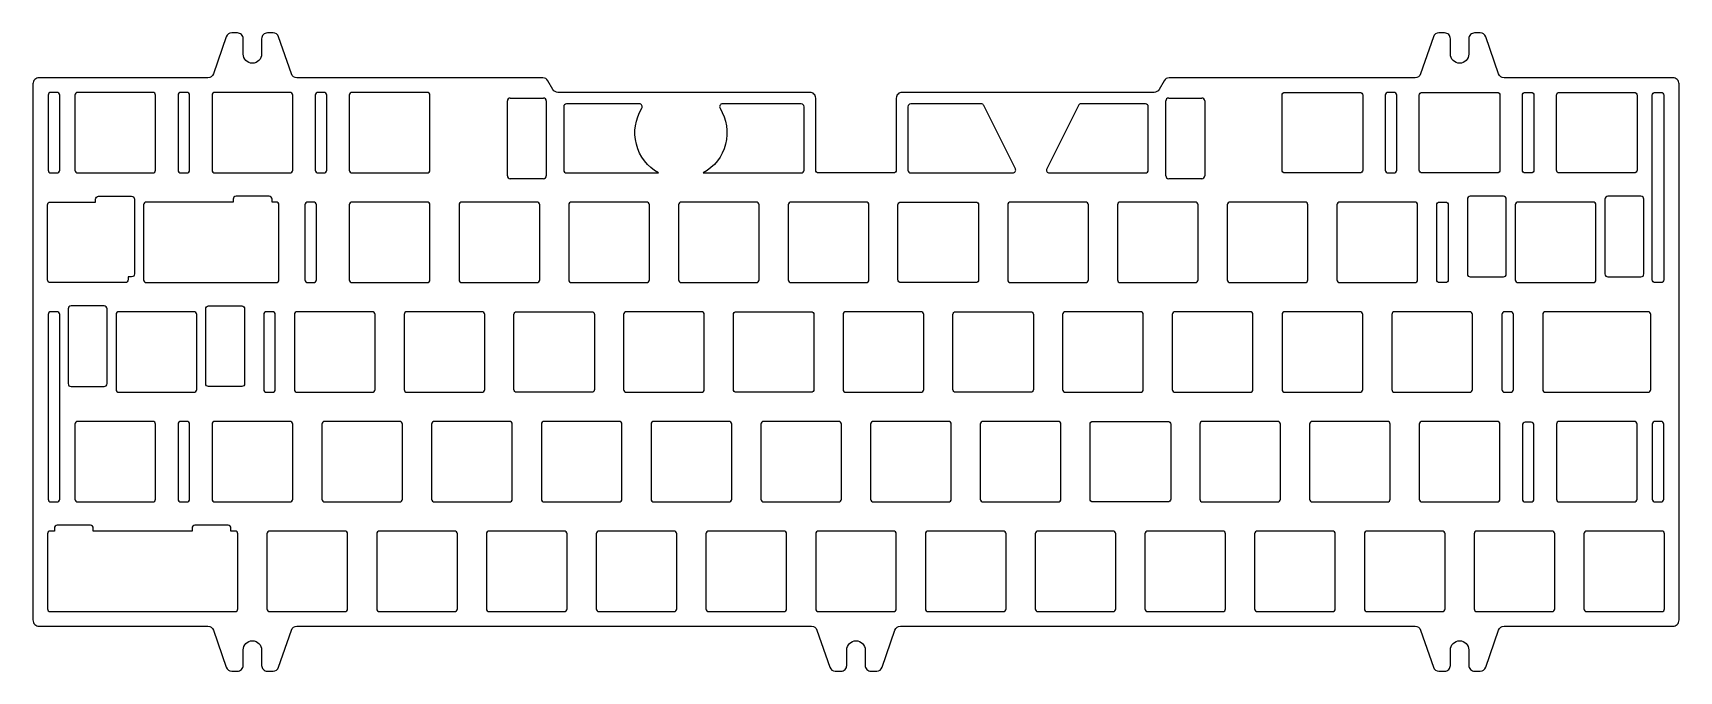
# Model space of a CAD drawing. Header units: millimetres. Extents: x -291 to -5, y -108 to 3.
import ezdxf

# ---------------------------------------------------------------- set-up
doc = ezdxf.new("R2010")
doc.units = ezdxf.units.MM
doc.layers.get('0').update_dxf_attribs({"linetype": 'CONTINUOUS'})

msp = doc.modelspace()

# ---------------------------------------------------------------- linework, layer by layer
for p, q in [((-208.49, -22.16), (-208.49, -9.16)), ((-208.49, -22.16), (-208.49, -9.16)), ((-207.99, -8.66), (-202.24, -8.66)), ((-207.99, -8.66), (-202.24, -8.66)), ((-201.74, -9.16), (-201.74, -22.16)), ((-201.74, -9.16), (-201.74, -22.16)), ((-94.19, -22.16), (-94.19, -9.16)), ((-94.19, -22.16), (-94.19, -9.16)), ((-93.69, -8.66), (-87.94, -8.66)), ((-93.69, -8.66), (-87.94, -8.66)), ((-87.44, -9.16), (-87.44, -22.16)), ((-87.44, -9.16), (-87.44, -22.16)), ((-202.24, -22.66), (-207.99, -22.66)), ((-202.24, -22.66), (-207.99, -22.66)), ((-87.94, -22.66), (-93.69, -22.66)), ((-87.94, -22.66), (-93.69, -22.66))]:
    msp.add_line(p, q)
for points in [[(-49.96, -4.46, -0.319659), (-50.91, -5.14), (-93.62, -5.14, 0.267949), (-94.48, -5.64), (-95.36, -7.16, -0.267949), (-96.23, -7.66), (-139.97, -7.66, 0.414214), (-140.97, -8.66), (-140.97, -21.16, -0.414214), (-141.47, -21.66), (-154.47, -21.66, -0.414214), (-154.97, -21.16), (-154.97, -8.66, 0.414214), (-155.97, -7.66), (-199.71, -7.66, -0.267949), (-200.58, -7.16), (-201.46, -5.64, 0.267949), (-202.32, -5.14), (-245.03, -5.14, -0.319659), (-245.98, -4.46), (-248.21, 1.99, 0.319659), (-249.16, 2.66), (-250.14, 2.66, 0.414214), (-251.14, 1.66), (-251.14, -1, -1), (-254.34, -1), (-254.34, 1.66, 0.414214), (-255.34, 2.66), (-256.33, 2.66, 0.319659), (-257.28, 1.99), (-259.51, -4.46, -0.319659), (-260.46, -5.14), (-289.77, -5.14, 0.414214), (-290.84, -6.21), (-290.84, -99.31, 0.414214), (-289.77, -100.39), (-260.46, -100.39, -0.319659), (-259.51, -101.06), (-257.28, -107.51, 0.319659), (-256.33, -108.19), (-255.34, -108.19, 0.414214), (-254.34, -107.19), (-254.34, -104.52, -1), (-251.14, -104.52), (-251.14, -107.19, 0.414214), (-250.14, -108.19), (-249.16, -108.19, 0.319659), (-248.21, -107.51), (-245.98, -101.06, -0.319659), (-245.03, -100.39), (-155.68, -100.39, -0.319659), (-154.74, -101.06), (-152.5, -107.51, 0.319659), (-151.56, -108.19), (-150.57, -108.19, 0.414214), (-149.57, -107.19), (-149.57, -104.52, -1), (-146.37, -104.52), (-146.37, -107.19, 0.414214), (-145.37, -108.19), (-144.38, -108.19, 0.319659), (-143.44, -107.51), (-141.2, -101.06, -0.319659), (-140.26, -100.39), (-50.91, -100.39, -0.319659), (-49.96, -101.06), (-47.73, -107.51, 0.319659), (-46.78, -108.19), (-45.79, -108.19, 0.414214), (-44.79, -107.19), (-44.79, -104.52, -1), (-41.59, -104.52), (-41.59, -107.19, 0.414214), (-40.59, -108.19), (-39.61, -108.19, 0.319659), (-38.66, -107.51), (-36.43, -101.06, -0.319659), (-35.48, -100.39), (-6.17, -100.39, 0.414214), (-5.09, -99.31), (-5.09, -6.21, 0.414214), (-6.17, -5.14), (-35.48, -5.14, -0.319659), (-36.43, -4.46), (-38.66, 1.99, 0.319659), (-39.61, 2.66), (-40.59, 2.66, 0.414214), (-41.59, 1.66), (-41.59, -1, -1), (-44.79, -1), (-44.79, 1.66, 0.414214), (-45.79, 2.66), (-46.78, 2.66, 0.319659), (-47.73, 1.99)], [(-49.96, -4.46, -0.319659), (-50.91, -5.14), (-93.62, -5.14, 0.267949), (-94.48, -5.64), (-95.36, -7.16, -0.267949), (-96.23, -7.66), (-139.97, -7.66, 0.414214), (-140.97, -8.66), (-140.97, -21.16, -0.414214), (-141.47, -21.66), (-154.47, -21.66, -0.414214), (-154.97, -21.16), (-154.97, -8.66, 0.414214), (-155.97, -7.66), (-199.71, -7.66, -0.267949), (-200.58, -7.16), (-201.46, -5.64, 0.267949), (-202.32, -5.14), (-245.03, -5.14, -0.319659), (-245.98, -4.46), (-248.21, 1.99, 0.319659), (-249.16, 2.66), (-250.14, 2.66, 0.414214), (-251.14, 1.66), (-251.14, -1, -1), (-254.34, -1), (-254.34, 1.66, 0.414214), (-255.34, 2.66), (-256.33, 2.66, 0.319659), (-257.28, 1.99), (-259.51, -4.46, -0.319659), (-260.46, -5.14), (-289.77, -5.14, 0.414214), (-290.84, -6.21), (-290.84, -99.31, 0.414214), (-289.77, -100.39), (-260.46, -100.39, -0.319659), (-259.51, -101.06), (-257.28, -107.51, 0.319659), (-256.33, -108.19), (-255.34, -108.19, 0.414214), (-254.34, -107.19), (-254.34, -104.52, -1), (-251.14, -104.52), (-251.14, -107.19, 0.414214), (-250.14, -108.19), (-249.16, -108.19, 0.319659), (-248.21, -107.51), (-245.98, -101.06, -0.319659), (-245.03, -100.39), (-155.68, -100.39, -0.319659), (-154.74, -101.06), (-152.5, -107.51, 0.319659), (-151.56, -108.19), (-150.57, -108.19, 0.414214), (-149.57, -107.19), (-149.57, -104.52, -1), (-146.37, -104.52), (-146.37, -107.19, 0.414214), (-145.37, -108.19), (-144.38, -108.19, 0.319659), (-143.44, -107.51), (-141.2, -101.06, -0.319659), (-140.26, -100.39), (-50.91, -100.39, -0.319659), (-49.96, -101.06), (-47.73, -107.51, 0.319659), (-46.78, -108.19), (-45.79, -108.19, 0.414214), (-44.79, -107.19), (-44.79, -104.52, -1), (-41.59, -104.52), (-41.59, -107.19, 0.414214), (-40.59, -108.19), (-39.61, -108.19, 0.319659), (-38.66, -107.51), (-36.43, -101.06, -0.319659), (-35.48, -100.39), (-6.17, -100.39, 0.414214), (-5.09, -99.31), (-5.09, -6.21, 0.414214), (-6.17, -5.14), (-35.48, -5.14, -0.319659), (-36.43, -4.46), (-38.66, 1.99, 0.319659), (-39.61, 2.66), (-40.59, 2.66, 0.414214), (-41.59, 1.66), (-41.59, -1, -1), (-44.79, -1), (-44.79, 1.66, 0.414214), (-45.79, 2.66), (-46.78, 2.66, 0.319659), (-47.73, 1.99)], [(-288.2, -8.16), (-288.2, -21.16, 0.414214), (-287.7, -21.66), (-286.7, -21.66, 0.414214), (-286.2, -21.16), (-286.2, -8.16, 0.414214), (-286.7, -7.66), (-287.7, -7.66, 0.414214)], [(-288.2, -8.16), (-288.2, -21.16, 0.414214), (-287.7, -21.66), (-286.7, -21.66, 0.414214), (-286.2, -21.16), (-286.2, -8.16, 0.414214), (-286.7, -7.66), (-287.7, -7.66, 0.414214)], [(-283.56, -8.16), (-283.56, -21.16, 0.414214), (-283.06, -21.66), (-270.06, -21.66, 0.414214), (-269.56, -21.16), (-269.56, -8.16, 0.414214), (-270.06, -7.66), (-283.06, -7.66, 0.414214)], [(-283.56, -8.16), (-283.56, -21.16, 0.414214), (-283.06, -21.66), (-270.06, -21.66, 0.414214), (-269.56, -21.16), (-269.56, -8.16, 0.414214), (-270.06, -7.66), (-283.06, -7.66, 0.414214)], [(-265.65, -8.16), (-265.65, -21.16, 0.414214), (-265.15, -21.66), (-264.15, -21.66, 0.414214), (-263.65, -21.16), (-263.65, -8.16, 0.414214), (-264.15, -7.66), (-265.15, -7.66, 0.414214)], [(-265.65, -8.16), (-265.65, -21.16, 0.414214), (-265.15, -21.66), (-264.15, -21.66, 0.414214), (-263.65, -21.16), (-263.65, -8.16, 0.414214), (-264.15, -7.66), (-265.15, -7.66, 0.414214)], [(-259.74, -8.16), (-259.74, -21.16, 0.414214), (-259.24, -21.66), (-246.24, -21.66, 0.414214), (-245.74, -21.16), (-245.74, -8.16, 0.414214), (-246.24, -7.66), (-259.24, -7.66, 0.414214)], [(-259.74, -8.16), (-259.74, -21.16, 0.414214), (-259.24, -21.66), (-246.24, -21.66, 0.414214), (-245.74, -21.16), (-245.74, -8.16, 0.414214), (-246.24, -7.66), (-259.24, -7.66, 0.414214)], [(-241.84, -8.16), (-241.84, -21.16, 0.414214), (-241.34, -21.66), (-240.34, -21.66, 0.414214), (-239.84, -21.16), (-239.84, -8.16, 0.414214), (-240.34, -7.66), (-241.34, -7.66, 0.414214)], [(-241.84, -8.16), (-241.84, -21.16, 0.414214), (-241.34, -21.66), (-240.34, -21.66, 0.414214), (-239.84, -21.16), (-239.84, -8.16, 0.414214), (-240.34, -7.66), (-241.34, -7.66, 0.414214)], [(-235.93, -8.16), (-235.93, -21.16, 0.414214), (-235.43, -21.66), (-222.43, -21.66, 0.414214), (-221.93, -21.16), (-221.93, -8.16, 0.414214), (-222.43, -7.66), (-235.43, -7.66, 0.414214)], [(-235.93, -8.16), (-235.93, -21.16, 0.414214), (-235.43, -21.66), (-222.43, -21.66, 0.414214), (-221.93, -21.16), (-221.93, -8.16, 0.414214), (-222.43, -7.66), (-235.43, -7.66, 0.414214)], [(-74.01, -8.16, -0.414214), (-73.51, -7.66), (-60.51, -7.66, -0.414214), (-60.01, -8.16), (-60.01, -21.16, -0.414214), (-60.51, -21.66), (-73.51, -21.66, -0.414214), (-74.01, -21.16)], [(-74.01, -8.16, -0.414214), (-73.51, -7.66), (-60.51, -7.66, -0.414214), (-60.01, -8.16), (-60.01, -21.16, -0.414214), (-60.51, -21.66), (-73.51, -21.66, -0.414214), (-74.01, -21.16)], [(-54.1, -21.16), (-54.1, -8.16, 0.414214), (-54.6, -7.66), (-55.6, -7.66, 0.414214), (-56.1, -8.16), (-56.1, -21.16, 0.414214), (-55.6, -21.66), (-54.6, -21.66, 0.414214)], [(-54.1, -21.16), (-54.1, -8.16, 0.414214), (-54.6, -7.66), (-55.6, -7.66, 0.414214), (-56.1, -8.16), (-56.1, -21.16, 0.414214), (-55.6, -21.66), (-54.6, -21.66, 0.414214)], [(-50.19, -8.16, -0.414214), (-49.69, -7.66), (-36.69, -7.66, -0.414214), (-36.19, -8.16), (-36.19, -21.16, -0.414214), (-36.69, -21.66), (-49.69, -21.66, -0.414214), (-50.19, -21.16)], [(-50.19, -8.16, -0.414214), (-49.69, -7.66), (-36.69, -7.66, -0.414214), (-36.19, -8.16), (-36.19, -21.16, -0.414214), (-36.69, -21.66), (-49.69, -21.66, -0.414214), (-50.19, -21.16)], [(-32.29, -8.16, -0.414214), (-31.79, -7.66), (-30.79, -7.66, -0.414214), (-30.29, -8.16), (-30.29, -21.16, -0.414214), (-30.79, -21.66), (-31.79, -21.66, -0.414214), (-32.29, -21.16)], [(-32.29, -8.16, -0.414214), (-31.79, -7.66), (-30.79, -7.66, -0.414214), (-30.29, -8.16), (-30.29, -21.16, -0.414214), (-30.79, -21.66), (-31.79, -21.66, -0.414214), (-32.29, -21.16)], [(-26.38, -8.16, -0.414214), (-25.88, -7.66), (-12.88, -7.66, -0.414214), (-12.38, -8.16), (-12.38, -21.16, -0.414214), (-12.88, -21.66), (-25.88, -21.66, -0.414214), (-26.38, -21.16)], [(-26.38, -8.16, -0.414214), (-25.88, -7.66), (-12.88, -7.66, -0.414214), (-12.38, -8.16), (-12.38, -21.16, -0.414214), (-12.88, -21.66), (-25.88, -21.66, -0.414214), (-26.38, -21.16)], [(-9.74, -8.16, -0.414214), (-9.24, -7.66), (-8.24, -7.66, -0.414214), (-7.74, -8.16), (-7.74, -40.21, -0.414214), (-8.24, -40.71), (-9.24, -40.71, -0.414214), (-9.74, -40.21)], [(-9.74, -8.16, -0.414214), (-9.24, -7.66), (-8.24, -7.66, -0.414214), (-7.74, -8.16), (-7.74, -40.21, -0.414214), (-8.24, -40.71), (-9.24, -40.71, -0.414214), (-9.74, -40.21)], [(-198.71, -10.16), (-198.71, -21.16, 0.414214), (-198.21, -21.66), (-182.23, -21.66, -0.429689), (-185.14, -10.43, 0.588844), (-185.57, -9.66), (-198.21, -9.66, 0.414214)], [(-198.71, -10.16), (-198.71, -21.16, 0.414214), (-198.21, -21.66), (-182.23, -21.66, -0.429689), (-185.14, -10.43, 0.588844), (-185.57, -9.66), (-198.21, -9.66, 0.414214)], [(-171.57, -10.43, -0.429689), (-174.48, -21.66), (-157.47, -21.66, 0.414214), (-156.97, -21.16), (-156.97, -10.16, 0.414214), (-157.47, -9.66), (-171.15, -9.66, 0.588844)], [(-171.57, -10.43, -0.429689), (-174.48, -21.66), (-157.47, -21.66, 0.414214), (-156.97, -21.16), (-156.97, -10.16, 0.414214), (-157.47, -9.66), (-171.15, -9.66, 0.588844)], [(-138.97, -10.16), (-138.97, -21.16, 0.414214), (-138.47, -21.66), (-120.74, -21.66, 0.557537), (-120.3, -20.94), (-125.8, -9.94, 0.284079), (-126.24, -9.66), (-138.47, -9.66, 0.414214)], [(-138.97, -10.16), (-138.97, -21.16, 0.414214), (-138.47, -21.66), (-120.74, -21.66, 0.557537), (-120.3, -20.94), (-125.8, -9.94, 0.284079), (-126.24, -9.66), (-138.47, -9.66, 0.414214)], [(-109.37, -9.94), (-114.87, -20.94, 0.557537), (-114.42, -21.66), (-97.73, -21.66, 0.414214), (-97.23, -21.16), (-97.23, -10.16, 0.414214), (-97.73, -9.66), (-108.92, -9.66, 0.284079)], [(-109.37, -9.94), (-114.87, -20.94, 0.557537), (-114.42, -21.66), (-97.73, -21.66, 0.414214), (-97.23, -21.16), (-97.23, -10.16, 0.414214), (-97.73, -9.66), (-108.92, -9.66, 0.284079)], [(-288.32, -27.21, -0.414214), (-287.82, -26.71), (-279.96, -26.71), (-279.96, -26.21, -0.414214), (-279.46, -25.71), (-273.71, -25.71, -0.414214), (-273.21, -26.21), (-273.21, -39.21, -0.414214), (-273.71, -39.71), (-274.32, -39.71), (-274.32, -40.21, -0.414214), (-274.82, -40.71), (-287.82, -40.71, -0.414214), (-288.32, -40.21)], [(-288.32, -27.21, -0.414214), (-287.82, -26.71), (-279.96, -26.71), (-279.96, -26.21, -0.414214), (-279.46, -25.71), (-273.71, -25.71, -0.414214), (-273.21, -26.21), (-273.21, -39.21, -0.414214), (-273.71, -39.71), (-274.32, -39.71), (-274.32, -40.21, -0.414214), (-274.82, -40.71), (-287.82, -40.71, -0.414214), (-288.32, -40.21)], [(-256.09, -26.71), (-271.15, -26.71, 0.414214), (-271.65, -27.21), (-271.65, -40.21, 0.414214), (-271.15, -40.71), (-248.63, -40.71, 0.414214), (-248.13, -40.21), (-248.13, -27.21, 0.414214), (-248.63, -26.71), (-249.34, -26.71), (-249.34, -26.21, 0.414214), (-249.84, -25.71), (-255.59, -25.71, 0.414214), (-256.09, -26.21)], [(-256.09, -26.71), (-271.15, -26.71, 0.414214), (-271.65, -27.21), (-271.65, -40.21, 0.414214), (-271.15, -40.71), (-248.63, -40.71, 0.414214), (-248.13, -40.21), (-248.13, -27.21, 0.414214), (-248.63, -26.71), (-249.34, -26.71), (-249.34, -26.21, 0.414214), (-249.84, -25.71), (-255.59, -25.71, 0.414214), (-256.09, -26.21)], [(-41.34, -39.71), (-35.59, -39.71, 0.414214), (-35.09, -39.21), (-35.09, -26.21, 0.414214), (-35.59, -25.71), (-41.34, -25.71, 0.414214), (-41.84, -26.21), (-41.84, -39.21, 0.414214)], [(-41.34, -39.71), (-35.59, -39.71, 0.414214), (-35.09, -39.21), (-35.09, -26.21, 0.414214), (-35.59, -25.71), (-41.34, -25.71, 0.414214), (-41.84, -26.21), (-41.84, -39.21, 0.414214)], [(-17.46, -39.71), (-11.71, -39.71, 0.414214), (-11.21, -39.21), (-11.21, -26.21, 0.414214), (-11.71, -25.71), (-17.46, -25.71, 0.414214), (-17.96, -26.21), (-17.96, -39.21, 0.414214)], [(-17.46, -39.71), (-11.71, -39.71, 0.414214), (-11.21, -39.21), (-11.21, -26.21, 0.414214), (-11.71, -25.71), (-17.46, -25.71, 0.414214), (-17.96, -26.21), (-17.96, -39.21, 0.414214)], [(-242.13, -26.71), (-243.13, -26.71, 0.414214), (-243.63, -27.21), (-243.63, -40.21, 0.414214), (-243.13, -40.71), (-242.13, -40.71, 0.414214), (-241.63, -40.21), (-241.63, -27.21, 0.414214)], [(-242.13, -26.71), (-243.13, -26.71, 0.414214), (-243.63, -27.21), (-243.63, -40.21, 0.414214), (-243.13, -40.71), (-242.13, -40.71, 0.414214), (-241.63, -40.21), (-241.63, -27.21, 0.414214)], [(-235.43, -40.71), (-222.43, -40.71, 0.414214), (-221.93, -40.21), (-221.93, -27.21, 0.414214), (-222.43, -26.71), (-235.43, -26.71, 0.414214), (-235.93, -27.21), (-235.93, -40.21, 0.414214)], [(-235.43, -40.71), (-222.43, -40.71, 0.414214), (-221.93, -40.21), (-221.93, -27.21, 0.414214), (-222.43, -26.71), (-235.43, -26.71, 0.414214), (-235.93, -27.21), (-235.93, -40.21, 0.414214)], [(-216.38, -40.71), (-203.38, -40.71, 0.414214), (-202.88, -40.21), (-202.88, -27.21, 0.414214), (-203.38, -26.71), (-216.38, -26.71, 0.414214), (-216.88, -27.21), (-216.88, -40.21, 0.414214)], [(-216.38, -40.71), (-203.38, -40.71, 0.414214), (-202.88, -40.21), (-202.88, -27.21, 0.414214), (-203.38, -26.71), (-216.38, -26.71, 0.414214), (-216.88, -27.21), (-216.88, -40.21, 0.414214)], [(-183.83, -40.21), (-183.83, -27.21, 0.414214), (-184.33, -26.71), (-197.33, -26.71, 0.414214), (-197.83, -27.21), (-197.83, -40.21, 0.414214), (-197.33, -40.71), (-184.33, -40.71, 0.414214)], [(-183.83, -40.21), (-183.83, -27.21, 0.414214), (-184.33, -26.71), (-197.33, -26.71, 0.414214), (-197.83, -27.21), (-197.83, -40.21, 0.414214), (-197.33, -40.71), (-184.33, -40.71, 0.414214)], [(-178.28, -40.71), (-165.28, -40.71, 0.414214), (-164.78, -40.21), (-164.78, -27.21, 0.414214), (-165.28, -26.71), (-178.28, -26.71, 0.414214), (-178.78, -27.21), (-178.78, -40.21, 0.414214)], [(-178.28, -40.71), (-165.28, -40.71, 0.414214), (-164.78, -40.21), (-164.78, -27.21, 0.414214), (-165.28, -26.71), (-178.28, -26.71, 0.414214), (-178.78, -27.21), (-178.78, -40.21, 0.414214)], [(-146.23, -26.71), (-159.23, -26.71, 0.414214), (-159.73, -27.21), (-159.73, -40.21, 0.414214), (-159.23, -40.71), (-146.23, -40.71, 0.414214), (-145.73, -40.21), (-145.73, -27.21, 0.414214)], [(-146.23, -26.71), (-159.23, -26.71, 0.414214), (-159.73, -27.21), (-159.73, -40.21, 0.414214), (-159.23, -40.71), (-146.23, -40.71, 0.414214), (-145.73, -40.21), (-145.73, -27.21, 0.414214)], [(-140.68, -27.21, -0.414214), (-140.18, -26.71), (-127.18, -26.71, -0.414214), (-126.68, -27.21), (-126.68, -40.21, -0.414214), (-127.18, -40.71), (-140.18, -40.71, -0.414214), (-140.68, -40.21)], [(-140.68, -27.21, -0.414214), (-140.18, -26.71), (-127.18, -26.71, -0.414214), (-126.68, -27.21), (-126.68, -40.21, -0.414214), (-127.18, -40.71), (-140.18, -40.71, -0.414214), (-140.68, -40.21)], [(-107.63, -40.21), (-107.63, -27.21, 0.414214), (-108.13, -26.71), (-121.13, -26.71, 0.414214), (-121.63, -27.21), (-121.63, -40.21, 0.414214), (-121.13, -40.71), (-108.13, -40.71, 0.414214)], [(-107.63, -40.21), (-107.63, -27.21, 0.414214), (-108.13, -26.71), (-121.13, -26.71, 0.414214), (-121.63, -27.21), (-121.63, -40.21, 0.414214), (-121.13, -40.71), (-108.13, -40.71, 0.414214)], [(-102.58, -27.21), (-102.58, -40.21, 0.414214), (-102.08, -40.71), (-89.08, -40.71, 0.414214), (-88.58, -40.21), (-88.58, -27.21, 0.414214), (-89.08, -26.71), (-102.08, -26.71, 0.414214)], [(-102.58, -27.21), (-102.58, -40.21, 0.414214), (-102.08, -40.71), (-89.08, -40.71, 0.414214), (-88.58, -40.21), (-88.58, -27.21, 0.414214), (-89.08, -26.71), (-102.08, -26.71, 0.414214)], [(-83.03, -40.71), (-70.03, -40.71, 0.414214), (-69.53, -40.21), (-69.53, -27.21, 0.414214), (-70.03, -26.71), (-83.03, -26.71, 0.414214), (-83.53, -27.21), (-83.53, -40.21, 0.414214)], [(-83.03, -40.71), (-70.03, -40.71, 0.414214), (-69.53, -40.21), (-69.53, -27.21, 0.414214), (-70.03, -26.71), (-83.03, -26.71, 0.414214), (-83.53, -27.21), (-83.53, -40.21, 0.414214)], [(-50.98, -26.71), (-63.98, -26.71, 0.414214), (-64.48, -27.21), (-64.48, -40.21, 0.414214), (-63.98, -40.71), (-50.98, -40.71, 0.414214), (-50.48, -40.21), (-50.48, -27.21, 0.414214)], [(-50.98, -26.71), (-63.98, -26.71, 0.414214), (-64.48, -27.21), (-64.48, -40.21, 0.414214), (-63.98, -40.71), (-50.98, -40.71, 0.414214), (-50.48, -40.21), (-50.48, -27.21, 0.414214)], [(-45.66, -26.71, -0.414214), (-45.16, -27.21), (-45.16, -40.21, -0.414214), (-45.66, -40.71), (-46.66, -40.71, -0.414214), (-47.16, -40.21), (-47.16, -27.21, -0.414214), (-46.66, -26.71)], [(-45.66, -26.71, -0.414214), (-45.16, -27.21), (-45.16, -40.21, -0.414214), (-45.66, -40.71), (-46.66, -40.71, -0.414214), (-47.16, -40.21), (-47.16, -27.21, -0.414214), (-46.66, -26.71)], [(-33.03, -40.71), (-20.03, -40.71, 0.414214), (-19.53, -40.21), (-19.53, -27.21, 0.414214), (-20.03, -26.71), (-33.03, -26.71, 0.414214), (-33.53, -27.21), (-33.53, -40.21, 0.414214)], [(-33.03, -40.71), (-20.03, -40.71, 0.414214), (-19.53, -40.21), (-19.53, -27.21, 0.414214), (-20.03, -26.71), (-33.03, -26.71, 0.414214), (-33.53, -27.21), (-33.53, -40.21, 0.414214)], [(-284.23, -58.76), (-278.48, -58.76, 0.414214), (-277.98, -58.26), (-277.98, -45.26, 0.414214), (-278.48, -44.76), (-284.23, -44.76, 0.414214), (-284.73, -45.26), (-284.73, -58.26, 0.414214)], [(-284.23, -58.76), (-278.48, -58.76, 0.414214), (-277.98, -58.26), (-277.98, -45.26, 0.414214), (-278.48, -44.76), (-284.23, -44.76, 0.414214), (-284.73, -45.26), (-284.73, -58.26, 0.414214)], [(-254.1, -58.26, -0.414214), (-254.6, -58.76), (-260.35, -58.76, -0.414214), (-260.85, -58.26), (-260.85, -45.26, -0.414214), (-260.35, -44.76), (-254.6, -44.76, -0.414214), (-254.1, -45.26)], [(-254.1, -58.26, -0.414214), (-254.6, -58.76), (-260.35, -58.76, -0.414214), (-260.85, -58.26), (-260.85, -45.26, -0.414214), (-260.35, -44.76), (-254.6, -44.76, -0.414214), (-254.1, -45.26)], [(-286.7, -45.76), (-287.7, -45.76, 0.414214), (-288.2, -46.26), (-288.2, -78.31, 0.414214), (-287.7, -78.81), (-286.7, -78.81, 0.414214), (-286.2, -78.31), (-286.2, -46.26, 0.414214)], [(-286.7, -45.76), (-287.7, -45.76, 0.414214), (-288.2, -46.26), (-288.2, -78.31, 0.414214), (-287.7, -78.81), (-286.7, -78.81, 0.414214), (-286.2, -78.31), (-286.2, -46.26, 0.414214)], [(-262.91, -45.76), (-275.91, -45.76, 0.414214), (-276.41, -46.26), (-276.41, -59.26, 0.414214), (-275.91, -59.76), (-262.91, -59.76, 0.414214), (-262.41, -59.26), (-262.41, -46.26, 0.414214)], [(-262.91, -45.76), (-275.91, -45.76, 0.414214), (-276.41, -46.26), (-276.41, -59.26, 0.414214), (-275.91, -59.76), (-262.91, -59.76, 0.414214), (-262.41, -59.26), (-262.41, -46.26, 0.414214)], [(-249.28, -45.76), (-250.28, -45.76, 0.414214), (-250.78, -46.26), (-250.78, -59.26, 0.414214), (-250.28, -59.76), (-249.28, -59.76, 0.414214), (-248.78, -59.26), (-248.78, -46.26, 0.414214)], [(-249.28, -45.76), (-250.28, -45.76, 0.414214), (-250.78, -46.26), (-250.78, -59.26, 0.414214), (-250.28, -59.76), (-249.28, -59.76, 0.414214), (-248.78, -59.26), (-248.78, -46.26, 0.414214)], [(-231.46, -59.26), (-231.46, -46.26, 0.414214), (-231.96, -45.76), (-244.96, -45.76, 0.414214), (-245.46, -46.26), (-245.46, -59.26, 0.414214), (-244.96, -59.76), (-231.96, -59.76, 0.414214)], [(-231.46, -59.26), (-231.46, -46.26, 0.414214), (-231.96, -45.76), (-244.96, -45.76, 0.414214), (-245.46, -46.26), (-245.46, -59.26, 0.414214), (-244.96, -59.76), (-231.96, -59.76, 0.414214)], [(-225.91, -59.76), (-212.91, -59.76, 0.414214), (-212.41, -59.26), (-212.41, -46.26, 0.414214), (-212.91, -45.76), (-225.91, -45.76, 0.414214), (-226.41, -46.26), (-226.41, -59.26, 0.414214)], [(-225.91, -59.76), (-212.91, -59.76, 0.414214), (-212.41, -59.26), (-212.41, -46.26, 0.414214), (-212.91, -45.76), (-225.91, -45.76, 0.414214), (-226.41, -46.26), (-226.41, -59.26, 0.414214)], [(-193.36, -59.26, -0.414214), (-193.86, -59.76), (-206.86, -59.76, -0.414214), (-207.36, -59.26), (-207.36, -46.26, -0.414214), (-206.86, -45.76), (-193.86, -45.76, -0.414214), (-193.36, -46.26)], [(-193.36, -59.26, -0.414214), (-193.86, -59.76), (-206.86, -59.76, -0.414214), (-207.36, -59.26), (-207.36, -46.26, -0.414214), (-206.86, -45.76), (-193.86, -45.76, -0.414214), (-193.36, -46.26)], [(-174.31, -59.26), (-174.31, -46.26, 0.414214), (-174.81, -45.76), (-187.81, -45.76, 0.414214), (-188.31, -46.26), (-188.31, -59.26, 0.414214), (-187.81, -59.76), (-174.81, -59.76, 0.414214)], [(-174.31, -59.26), (-174.31, -46.26, 0.414214), (-174.81, -45.76), (-187.81, -45.76, 0.414214), (-188.31, -46.26), (-188.31, -59.26, 0.414214), (-187.81, -59.76), (-174.81, -59.76, 0.414214)], [(-155.26, -59.26, -0.414214), (-155.76, -59.76), (-168.76, -59.76, -0.414214), (-169.26, -59.26), (-169.26, -46.26, -0.414214), (-168.76, -45.76), (-155.76, -45.76, -0.414214), (-155.26, -46.26)], [(-155.26, -59.26, -0.414214), (-155.76, -59.76), (-168.76, -59.76, -0.414214), (-169.26, -59.26), (-169.26, -46.26, -0.414214), (-168.76, -45.76), (-155.76, -45.76, -0.414214), (-155.26, -46.26)], [(-136.71, -45.76), (-149.71, -45.76, 0.414214), (-150.21, -46.26), (-150.21, -59.26, 0.414214), (-149.71, -59.76), (-136.71, -59.76, 0.414214), (-136.21, -59.26), (-136.21, -46.26, 0.414214)], [(-136.71, -45.76), (-149.71, -45.76, 0.414214), (-150.21, -46.26), (-150.21, -59.26, 0.414214), (-149.71, -59.76), (-136.71, -59.76, 0.414214), (-136.21, -59.26), (-136.21, -46.26, 0.414214)], [(-117.66, -45.76, -0.414214), (-117.16, -46.26), (-117.16, -59.26, -0.414214), (-117.66, -59.76), (-130.66, -59.76, -0.414214), (-131.16, -59.26), (-131.16, -46.26, -0.414214), (-130.66, -45.76)], [(-117.66, -45.76, -0.414214), (-117.16, -46.26), (-117.16, -59.26, -0.414214), (-117.66, -59.76), (-130.66, -59.76, -0.414214), (-131.16, -59.26), (-131.16, -46.26, -0.414214), (-130.66, -45.76)], [(-112.11, -46.26), (-112.11, -59.26, 0.414214), (-111.61, -59.76), (-98.61, -59.76, 0.414214), (-98.11, -59.26), (-98.11, -46.26, 0.414214), (-98.61, -45.76), (-111.61, -45.76, 0.414214)], [(-112.11, -46.26), (-112.11, -59.26, 0.414214), (-111.61, -59.76), (-98.61, -59.76, 0.414214), (-98.11, -59.26), (-98.11, -46.26, 0.414214), (-98.61, -45.76), (-111.61, -45.76, 0.414214)], [(-92.56, -59.76), (-79.56, -59.76, 0.414214), (-79.06, -59.26), (-79.06, -46.26, 0.414214), (-79.56, -45.76), (-92.56, -45.76, 0.414214), (-93.06, -46.26), (-93.06, -59.26, 0.414214)], [(-92.56, -59.76), (-79.56, -59.76, 0.414214), (-79.06, -59.26), (-79.06, -46.26, 0.414214), (-79.56, -45.76), (-92.56, -45.76, 0.414214), (-93.06, -46.26), (-93.06, -59.26, 0.414214)], [(-60.51, -45.76), (-73.51, -45.76, 0.414214), (-74.01, -46.26), (-74.01, -59.26, 0.414214), (-73.51, -59.76), (-60.51, -59.76, 0.414214), (-60.01, -59.26), (-60.01, -46.26, 0.414214)], [(-60.51, -45.76), (-73.51, -45.76, 0.414214), (-74.01, -46.26), (-74.01, -59.26, 0.414214), (-73.51, -59.76), (-60.51, -59.76, 0.414214), (-60.01, -59.26), (-60.01, -46.26, 0.414214)], [(-41.46, -45.76), (-54.46, -45.76, 0.414214), (-54.96, -46.26), (-54.96, -59.26, 0.414214), (-54.46, -59.76), (-41.46, -59.76, 0.414214), (-40.96, -59.26), (-40.96, -46.26, 0.414214)], [(-41.46, -45.76), (-54.46, -45.76, 0.414214), (-54.96, -46.26), (-54.96, -59.26, 0.414214), (-54.46, -59.76), (-41.46, -59.76, 0.414214), (-40.96, -59.26), (-40.96, -46.26, 0.414214)], [(-34.36, -45.76), (-35.36, -45.76, 0.414214), (-35.86, -46.26), (-35.86, -59.26, 0.414214), (-35.36, -59.76), (-34.36, -59.76, 0.414214), (-33.86, -59.26), (-33.86, -46.26, 0.414214)], [(-34.36, -45.76), (-35.36, -45.76, 0.414214), (-35.86, -46.26), (-35.86, -59.26, 0.414214), (-35.36, -59.76), (-34.36, -59.76, 0.414214), (-33.86, -59.26), (-33.86, -46.26, 0.414214)], [(-28.26, -59.76), (-10.5, -59.76, 0.414214), (-10, -59.26), (-10, -46.26, 0.414214), (-10.5, -45.76), (-28.26, -45.76, 0.414214), (-28.76, -46.26), (-28.76, -59.26, 0.414214)], [(-28.26, -59.76), (-10.5, -59.76, 0.414214), (-10, -59.26), (-10, -46.26, 0.414214), (-10.5, -45.76), (-28.26, -45.76, 0.414214), (-28.76, -46.26), (-28.76, -59.26, 0.414214)], [(-270.06, -64.81), (-283.06, -64.81, 0.414214), (-283.56, -65.31), (-283.56, -78.31, 0.414214), (-283.06, -78.81), (-270.06, -78.81, 0.414214), (-269.56, -78.31), (-269.56, -65.31, 0.414214)], [(-270.06, -64.81), (-283.06, -64.81, 0.414214), (-283.56, -65.31), (-283.56, -78.31, 0.414214), (-283.06, -78.81), (-270.06, -78.81, 0.414214), (-269.56, -78.31), (-269.56, -65.31, 0.414214)], [(-264.15, -64.81), (-265.15, -64.81, 0.414214), (-265.65, -65.31), (-265.65, -78.31, 0.414214), (-265.15, -78.81), (-264.15, -78.81, 0.414214), (-263.65, -78.31), (-263.65, -65.31, 0.414214)], [(-264.15, -64.81), (-265.15, -64.81, 0.414214), (-265.65, -65.31), (-265.65, -78.31, 0.414214), (-265.15, -78.81), (-264.15, -78.81, 0.414214), (-263.65, -78.31), (-263.65, -65.31, 0.414214)], [(-259.24, -78.81), (-246.24, -78.81, 0.414214), (-245.74, -78.31), (-245.74, -65.31, 0.414214), (-246.24, -64.81), (-259.24, -64.81, 0.414214), (-259.74, -65.31), (-259.74, -78.31, 0.414214)], [(-259.24, -78.81), (-246.24, -78.81, 0.414214), (-245.74, -78.31), (-245.74, -65.31, 0.414214), (-246.24, -64.81), (-259.24, -64.81, 0.414214), (-259.74, -65.31), (-259.74, -78.31, 0.414214)], [(-240.19, -78.81), (-227.19, -78.81, 0.414214), (-226.69, -78.31), (-226.69, -65.31, 0.414214), (-227.19, -64.81), (-240.19, -64.81, 0.414214), (-240.69, -65.31), (-240.69, -78.31, 0.414214)], [(-240.19, -78.81), (-227.19, -78.81, 0.414214), (-226.69, -78.31), (-226.69, -65.31, 0.414214), (-227.19, -64.81), (-240.19, -64.81, 0.414214), (-240.69, -65.31), (-240.69, -78.31, 0.414214)], [(-221.14, -78.81), (-208.14, -78.81, 0.414214), (-207.64, -78.31), (-207.64, -65.31, 0.414214), (-208.14, -64.81), (-221.14, -64.81, 0.414214), (-221.64, -65.31), (-221.64, -78.31, 0.414214)], [(-221.14, -78.81), (-208.14, -78.81, 0.414214), (-207.64, -78.31), (-207.64, -65.31, 0.414214), (-208.14, -64.81), (-221.14, -64.81, 0.414214), (-221.64, -65.31), (-221.64, -78.31, 0.414214)], [(-202.09, -78.81), (-189.09, -78.81, 0.414214), (-188.59, -78.31), (-188.59, -65.31, 0.414214), (-189.09, -64.81), (-202.09, -64.81, 0.414214), (-202.59, -65.31), (-202.59, -78.31, 0.414214)], [(-202.09, -78.81), (-189.09, -78.81, 0.414214), (-188.59, -78.31), (-188.59, -65.31, 0.414214), (-189.09, -64.81), (-202.09, -64.81, 0.414214), (-202.59, -65.31), (-202.59, -78.31, 0.414214)], [(-183.54, -65.31), (-183.54, -78.31, 0.414214), (-183.04, -78.81), (-170.04, -78.81, 0.414214), (-169.54, -78.31), (-169.54, -65.31, 0.414214), (-170.04, -64.81), (-183.04, -64.81, 0.414214)], [(-183.54, -65.31), (-183.54, -78.31, 0.414214), (-183.04, -78.81), (-170.04, -78.81, 0.414214), (-169.54, -78.31), (-169.54, -65.31, 0.414214), (-170.04, -64.81), (-183.04, -64.81, 0.414214)], [(-163.99, -78.81), (-150.99, -78.81, 0.414214), (-150.49, -78.31), (-150.49, -65.31, 0.414214), (-150.99, -64.81), (-163.99, -64.81, 0.414214), (-164.49, -65.31), (-164.49, -78.31, 0.414214)], [(-163.99, -78.81), (-150.99, -78.81, 0.414214), (-150.49, -78.31), (-150.49, -65.31, 0.414214), (-150.99, -64.81), (-163.99, -64.81, 0.414214), (-164.49, -65.31), (-164.49, -78.31, 0.414214)], [(-131.94, -64.81), (-144.94, -64.81, 0.414214), (-145.44, -65.31), (-145.44, -78.31, 0.414214), (-144.94, -78.81), (-131.94, -78.81, 0.414214), (-131.44, -78.31), (-131.44, -65.31, 0.414214)], [(-131.94, -64.81), (-144.94, -64.81, 0.414214), (-145.44, -65.31), (-145.44, -78.31, 0.414214), (-144.94, -78.81), (-131.94, -78.81, 0.414214), (-131.44, -78.31), (-131.44, -65.31, 0.414214)], [(-125.89, -78.81), (-112.89, -78.81, 0.414214), (-112.39, -78.31), (-112.39, -65.31, 0.414214), (-112.89, -64.81), (-125.89, -64.81, 0.414214), (-126.39, -65.31), (-126.39, -78.31, 0.414214)], [(-125.89, -78.81), (-112.89, -78.81, 0.414214), (-112.39, -78.31), (-112.39, -65.31, 0.414214), (-112.89, -64.81), (-125.89, -64.81, 0.414214), (-126.39, -65.31), (-126.39, -78.31, 0.414214)], [(-93.34, -78.31, -0.414214), (-93.84, -78.81), (-106.84, -78.81, -0.414214), (-107.34, -78.31), (-107.34, -65.31, -0.414214), (-106.84, -64.81), (-93.84, -64.81, -0.414214), (-93.34, -65.31)], [(-93.34, -78.31, -0.414214), (-93.84, -78.81), (-106.84, -78.81, -0.414214), (-107.34, -78.31), (-107.34, -65.31, -0.414214), (-106.84, -64.81), (-93.84, -64.81, -0.414214), (-93.34, -65.31)], [(-74.29, -78.31), (-74.29, -65.31, 0.414214), (-74.79, -64.81), (-87.79, -64.81, 0.414214), (-88.29, -65.31), (-88.29, -78.31, 0.414214), (-87.79, -78.81), (-74.79, -78.81, 0.414214)], [(-74.29, -78.31), (-74.29, -65.31, 0.414214), (-74.79, -64.81), (-87.79, -64.81, 0.414214), (-88.29, -65.31), (-88.29, -78.31, 0.414214), (-87.79, -78.81), (-74.79, -78.81, 0.414214)], [(-68.74, -78.81), (-55.74, -78.81, 0.414214), (-55.24, -78.31), (-55.24, -65.31, 0.414214), (-55.74, -64.81), (-68.74, -64.81, 0.414214), (-69.24, -65.31), (-69.24, -78.31, 0.414214)], [(-68.74, -78.81), (-55.74, -78.81, 0.414214), (-55.24, -78.31), (-55.24, -65.31, 0.414214), (-55.74, -64.81), (-68.74, -64.81, 0.414214), (-69.24, -65.31), (-69.24, -78.31, 0.414214)], [(-36.69, -64.81), (-49.69, -64.81, 0.414214), (-50.19, -65.31), (-50.19, -78.31, 0.414214), (-49.69, -78.81), (-36.69, -78.81, 0.414214), (-36.19, -78.31), (-36.19, -65.31, 0.414214)], [(-36.69, -64.81), (-49.69, -64.81, 0.414214), (-50.19, -65.31), (-50.19, -78.31, 0.414214), (-49.69, -78.81), (-36.69, -78.81, 0.414214), (-36.19, -78.31), (-36.19, -65.31, 0.414214)], [(-30.79, -64.96), (-31.79, -64.96, 0.414214), (-32.29, -65.46), (-32.29, -78.31, 0.414214), (-31.79, -78.81), (-30.79, -78.81, 0.414214), (-30.29, -78.31), (-30.29, -65.46, 0.414214)], [(-30.79, -64.96), (-31.79, -64.96, 0.414214), (-32.29, -65.46), (-32.29, -78.31, 0.414214), (-31.79, -78.81), (-30.79, -78.81, 0.414214), (-30.29, -78.31), (-30.29, -65.46, 0.414214)], [(-12.38, -78.31), (-12.38, -65.31, 0.414214), (-12.88, -64.81), (-25.88, -64.81, 0.414214), (-26.38, -65.31), (-26.38, -78.31, 0.414214), (-25.88, -78.81), (-12.88, -78.81, 0.414214)], [(-12.38, -78.31), (-12.38, -65.31, 0.414214), (-12.88, -64.81), (-25.88, -64.81, 0.414214), (-26.38, -65.31), (-26.38, -78.31, 0.414214), (-25.88, -78.81), (-12.88, -78.81, 0.414214)], [(-7.74, -78.31), (-7.74, -65.31, 0.414214), (-8.24, -64.81), (-9.24, -64.81, 0.414214), (-9.74, -65.31), (-9.74, -78.31, 0.414214), (-9.24, -78.81), (-8.24, -78.81, 0.414214)], [(-7.74, -78.31), (-7.74, -65.31, 0.414214), (-8.24, -64.81), (-9.24, -64.81, 0.414214), (-9.74, -65.31), (-9.74, -78.31, 0.414214), (-9.24, -78.81), (-8.24, -78.81, 0.414214)], [(-280.86, -82.86), (-286.61, -82.86, 0.414214), (-287.11, -83.36), (-287.11, -83.86), (-287.82, -83.86, 0.414214), (-288.32, -84.36), (-288.32, -97.36, 0.414214), (-287.82, -97.86), (-255.77, -97.86, 0.414214), (-255.27, -97.36), (-255.27, -84.36, 0.414214), (-255.77, -83.86), (-256.48, -83.86), (-256.48, -83.36, 0.414214), (-256.98, -82.86), (-262.73, -82.86, 0.414214), (-263.23, -83.36), (-263.23, -83.86), (-280.36, -83.86), (-280.36, -83.36, 0.414214)], [(-280.86, -82.86), (-286.61, -82.86, 0.414214), (-287.11, -83.36), (-287.11, -83.86), (-287.82, -83.86, 0.414214), (-288.32, -84.36), (-288.32, -97.36, 0.414214), (-287.82, -97.86), (-255.77, -97.86, 0.414214), (-255.27, -97.36), (-255.27, -84.36, 0.414214), (-255.77, -83.86), (-256.48, -83.86), (-256.48, -83.36, 0.414214), (-256.98, -82.86), (-262.73, -82.86, 0.414214), (-263.23, -83.36), (-263.23, -83.86), (-280.36, -83.86), (-280.36, -83.36, 0.414214)], [(-249.72, -97.86), (-236.72, -97.86, 0.414214), (-236.22, -97.36), (-236.22, -84.36, 0.414214), (-236.72, -83.86), (-249.72, -83.86, 0.414214), (-250.22, -84.36), (-250.22, -97.36, 0.414214)], [(-249.72, -97.86), (-236.72, -97.86, 0.414214), (-236.22, -97.36), (-236.22, -84.36, 0.414214), (-236.72, -83.86), (-249.72, -83.86, 0.414214), (-250.22, -84.36), (-250.22, -97.36, 0.414214)], [(-217.17, -97.36), (-217.17, -84.36, 0.414214), (-217.67, -83.86), (-230.67, -83.86, 0.414214), (-231.17, -84.36), (-231.17, -97.36, 0.414214), (-230.67, -97.86), (-217.67, -97.86, 0.414214)], [(-217.17, -97.36), (-217.17, -84.36, 0.414214), (-217.67, -83.86), (-230.67, -83.86, 0.414214), (-231.17, -84.36), (-231.17, -97.36, 0.414214), (-230.67, -97.86), (-217.67, -97.86, 0.414214)], [(-211.62, -97.86), (-198.62, -97.86, 0.414214), (-198.12, -97.36), (-198.12, -84.36, 0.414214), (-198.62, -83.86), (-211.62, -83.86, 0.414214), (-212.12, -84.36), (-212.12, -97.36, 0.414214)], [(-211.62, -97.86), (-198.62, -97.86, 0.414214), (-198.12, -97.36), (-198.12, -84.36, 0.414214), (-198.62, -83.86), (-211.62, -83.86, 0.414214), (-212.12, -84.36), (-212.12, -97.36, 0.414214)], [(-192.57, -97.86), (-179.57, -97.86, 0.414214), (-179.07, -97.36), (-179.07, -84.36, 0.414214), (-179.57, -83.86), (-192.57, -83.86, 0.414214), (-193.07, -84.36), (-193.07, -97.36, 0.414214)], [(-192.57, -97.86), (-179.57, -97.86, 0.414214), (-179.07, -97.36), (-179.07, -84.36, 0.414214), (-179.57, -83.86), (-192.57, -83.86, 0.414214), (-193.07, -84.36), (-193.07, -97.36, 0.414214)], [(-173.52, -97.86), (-160.52, -97.86, 0.414214), (-160.02, -97.36), (-160.02, -84.36, 0.414214), (-160.52, -83.86), (-173.52, -83.86, 0.414214), (-174.02, -84.36), (-174.02, -97.36, 0.414214)], [(-173.52, -97.86), (-160.52, -97.86, 0.414214), (-160.02, -97.36), (-160.02, -84.36, 0.414214), (-160.52, -83.86), (-173.52, -83.86, 0.414214), (-174.02, -84.36), (-174.02, -97.36, 0.414214)], [(-154.47, -97.86), (-141.47, -97.86, 0.414214), (-140.97, -97.36), (-140.97, -84.36, 0.414214), (-141.47, -83.86), (-154.47, -83.86, 0.414214), (-154.97, -84.36), (-154.97, -97.36, 0.414214)], [(-154.47, -97.86), (-141.47, -97.86, 0.414214), (-140.97, -97.36), (-140.97, -84.36, 0.414214), (-141.47, -83.86), (-154.47, -83.86, 0.414214), (-154.97, -84.36), (-154.97, -97.36, 0.414214)], [(-135.42, -97.86), (-122.42, -97.86, 0.414214), (-121.92, -97.36), (-121.92, -84.36, 0.414214), (-122.42, -83.86), (-135.42, -83.86, 0.414214), (-135.92, -84.36), (-135.92, -97.36, 0.414214)], [(-135.42, -97.86), (-122.42, -97.86, 0.414214), (-121.92, -97.36), (-121.92, -84.36, 0.414214), (-122.42, -83.86), (-135.42, -83.86, 0.414214), (-135.92, -84.36), (-135.92, -97.36, 0.414214)], [(-116.37, -97.86), (-103.37, -97.86, 0.414214), (-102.87, -97.36), (-102.87, -84.36, 0.414214), (-103.37, -83.86), (-116.37, -83.86, 0.414214), (-116.87, -84.36), (-116.87, -97.36, 0.414214)], [(-116.37, -97.86), (-103.37, -97.86, 0.414214), (-102.87, -97.36), (-102.87, -84.36, 0.414214), (-103.37, -83.86), (-116.37, -83.86, 0.414214), (-116.87, -84.36), (-116.87, -97.36, 0.414214)], [(-97.32, -97.86), (-84.32, -97.86, 0.414214), (-83.82, -97.36), (-83.82, -84.36, 0.414214), (-84.32, -83.86), (-97.32, -83.86, 0.414214), (-97.82, -84.36), (-97.82, -97.36, 0.414214)], [(-97.32, -97.86), (-84.32, -97.86, 0.414214), (-83.82, -97.36), (-83.82, -84.36, 0.414214), (-84.32, -83.86), (-97.32, -83.86, 0.414214), (-97.82, -84.36), (-97.82, -97.36, 0.414214)], [(-65.27, -83.86), (-78.27, -83.86, 0.414214), (-78.77, -84.36), (-78.77, -97.36, 0.414214), (-78.27, -97.86), (-65.27, -97.86, 0.414214), (-64.77, -97.36), (-64.77, -84.36, 0.414214)], [(-65.27, -83.86), (-78.27, -83.86, 0.414214), (-78.77, -84.36), (-78.77, -97.36, 0.414214), (-78.27, -97.86), (-65.27, -97.86, 0.414214), (-64.77, -97.36), (-64.77, -84.36, 0.414214)], [(-59.22, -97.86), (-46.22, -97.86, 0.414214), (-45.72, -97.36), (-45.72, -84.36, 0.414214), (-46.22, -83.86), (-59.22, -83.86, 0.414214), (-59.72, -84.36), (-59.72, -97.36, 0.414214)], [(-59.22, -97.86), (-46.22, -97.86, 0.414214), (-45.72, -97.36), (-45.72, -84.36, 0.414214), (-46.22, -83.86), (-59.22, -83.86, 0.414214), (-59.72, -84.36), (-59.72, -97.36, 0.414214)], [(-40.67, -84.36), (-40.67, -97.36, 0.414214), (-40.17, -97.86), (-27.17, -97.86, 0.414214), (-26.67, -97.36), (-26.67, -84.36, 0.414214), (-27.17, -83.86), (-40.17, -83.86, 0.414214)], [(-40.67, -84.36), (-40.67, -97.36, 0.414214), (-40.17, -97.86), (-27.17, -97.86, 0.414214), (-26.67, -97.36), (-26.67, -84.36, 0.414214), (-27.17, -83.86), (-40.17, -83.86, 0.414214)], [(-7.62, -97.36), (-7.62, -84.36, 0.414214), (-8.12, -83.86), (-21.12, -83.86, 0.414214), (-21.62, -84.36), (-21.62, -97.36, 0.414214), (-21.12, -97.86), (-8.12, -97.86, 0.414214)], [(-7.62, -97.36), (-7.62, -84.36, 0.414214), (-8.12, -83.86), (-21.12, -83.86, 0.414214), (-21.62, -84.36), (-21.62, -97.36, 0.414214), (-21.12, -97.86), (-8.12, -97.86, 0.414214)]]:
    msp.add_lwpolyline(points, format="xyb", close=True)
for centre, start, end in [((-207.99, -9.16), 90, 180), ((-207.99, -9.16), 90, 180), ((-202.24, -9.16), 0, 90), ((-202.24, -9.16), 0, 90), ((-93.69, -9.16), 90, 180), ((-93.69, -9.16), 90, 180), ((-87.94, -9.16), 0, 90), ((-87.94, -9.16), 0, 90), ((-207.99, -22.16), 180, 270), ((-207.99, -22.16), 180, 270), ((-202.24, -22.16), -90, 0), ((-202.24, -22.16), -90, 0), ((-93.69, -22.16), 180, 270), ((-93.69, -22.16), 180, 270), ((-87.94, -22.16), -90, 0), ((-87.94, -22.16), -90, 0)]:
    msp.add_arc(centre, 0.5, start, end)

doc.saveas('drawing.dxf')
